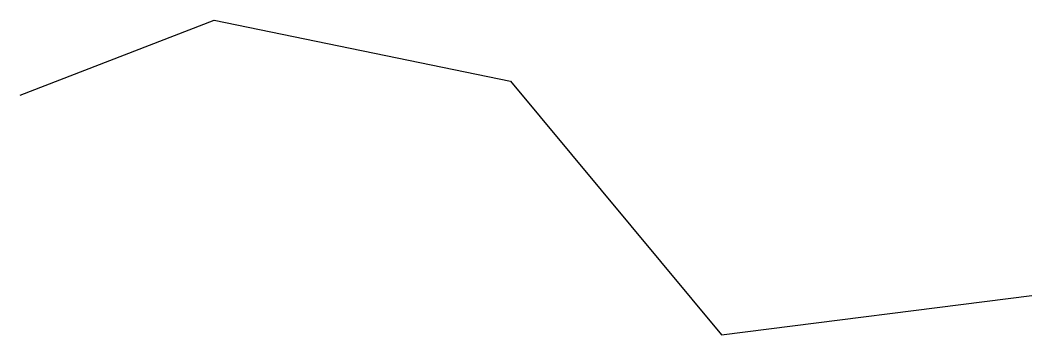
# Model space of a CAD drawing. Header units: metres. Extents: x 4315 to 8923, y 4154 to 5587.
import ezdxf

# ---------------------------------------------------------------- set-up
doc = ezdxf.new("R2010")
doc.units = ezdxf.units.M

msp = doc.modelspace()

# ---------------------------------------------------------------- linework, layer by layer
at = {"flags": 128}
msp.add_lwpolyline([(4315, 5246.1), (5197.8, 5587.5), (6548.3, 5309.1), (7509.9, 4153.8), (8923.4, 4332.3)], dxfattribs=at)

doc.saveas('drawing.dxf')
